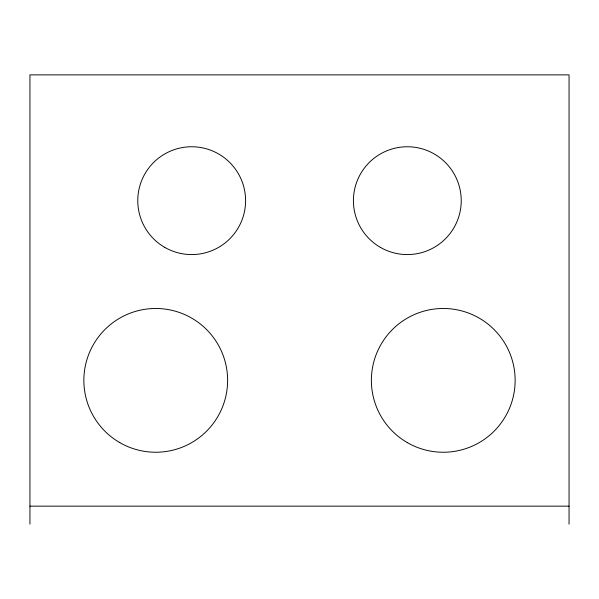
<?xml version="1.0" encoding="UTF-8"?>
<svg xmlns="http://www.w3.org/2000/svg" width="599" height="599" viewBox="0 0 599 599"><rect width="100%" height="100%" fill="white"/><g stroke="black" fill="none" stroke-linecap="round" stroke-linejoin="round"><path stroke-width="0.9" d="M29.95 506.155L569.05 506.155M569.05 524.125L569.05 74.875L29.95 74.875L29.95 524.125M119.8 442.616A71.88 71.88 0 0 0 227.62 380.365A71.88 71.88 0 0 0 119.8 318.114A71.88 71.88 0 0 0 119.8 442.616M407.32 442.616A71.88 71.88 0 0 0 515.14 380.365A71.88 71.88 0 0 0 407.32 318.114A71.88 71.88 0 0 0 407.32 442.616M380.365 247.35A53.91 53.91 0 0 0 461.23 200.665A53.91 53.91 0 0 0 380.365 153.98A53.91 53.91 0 0 0 380.365 247.35M164.725 247.35A53.91 53.91 0 0 0 245.59 200.665A53.91 53.91 0 0 0 164.725 153.98A53.91 53.91 0 0 0 164.725 247.35"/></g></svg>
